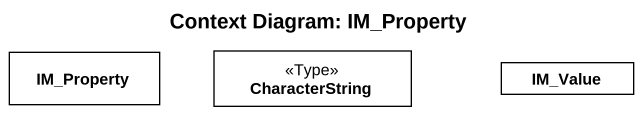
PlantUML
@startuml
title Context Diagram: IM_Property
hide circle
hide empty members
class IM_Property
class CharacterString <<Type>>
class IM_Value
@enduml
